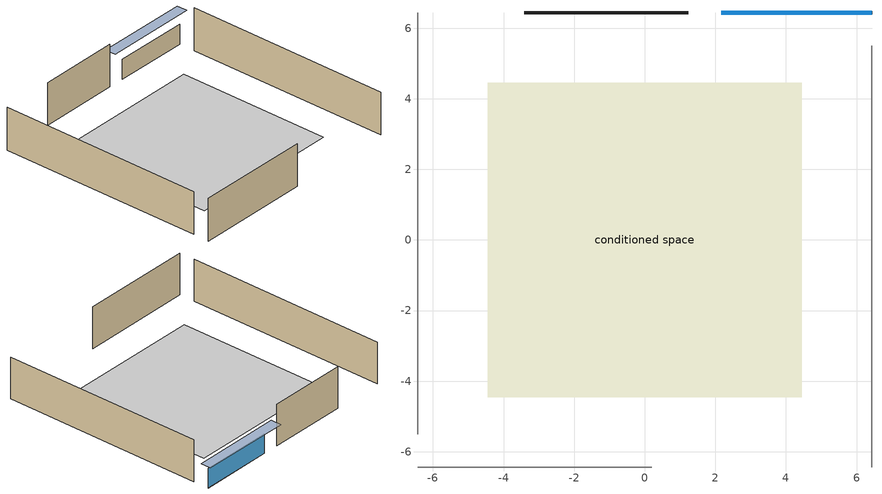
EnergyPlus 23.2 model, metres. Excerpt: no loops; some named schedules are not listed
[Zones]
conditioned space
 floor adiabatic (Floor1 construction): -4.45,-4.45 -4.45,4.45 4.45,4.45 4.45,-4.45 z0
 wall outside (AdiabaticWallConstruction): 6.44,6.44 2.16,6.44 z0:1.14
 wall outside (Wall1 construction): 1.23,6.44 -3.41,6.44 z0:2.44
 wall adiabatic (Wall2 construction): 6.44,-6.44 6.44,5.51 z0:2.44
 wall adiabatic (Wall3 construction): -6.44,-6.44 0.2,-6.44 z0:2.44
 wall adiabatic (Wall4 construction): -6.44,6.44 -6.44,-5.51 z0:2.44
 window (WindowConstruction): 6.44,6.44 2.16,6.44 z0:1.14
 ceiling adiabatic (Floor2 construction): 4.45,-4.45 4.45,4.45 -4.45,4.45 -4.45,-4.45 z0
shading: 1.62,6.44 6.98,6.44 6.98,7.05 1.62,7.05 z1.68
[Building]
Building 1: Terrain=Suburbs
[Site:GroundTemperature:Undisturbed:Xing]
Site Ground Temperature Undisturbed Xing 1: 1.9041, 962, 3688.73, 8.4, 13.9, -0.7, 27, 14
[Site:Location]
Minneapolis Crystal_MN_USA: Latitude {deg}=45.07; Longitude {deg}=-93.35; Time Zone {hr}=-6; Elevation {m}=265
[Site:GroundTemperature:Deep]
8.4, 8.4, 8.4, 8.4, 8.4, 8.4, 8.4, 8.4, 8.4, 8.4, 8.4, 8.4
[Site:GroundTemperature:Shallow]
0.698574, -1.80529, -2.00581, -0.817597, 3.95241, 8.7002, 12.8163, 15.4237, 15.6452, 13.5245, 9.5134, 4.91126
[Site:WaterMainsTemperature]
Calculation Method=Schedule; Temperature Schedule=mains temperature schedule
[Material] Roughness=Rough; Thermal Absorptance=0.9
Name | Thickness {m} | Conductivity {W/m-K} | Density {kg/m3} | Specific Heat {J/kg-K} | Solar Absorptance | Visible Absorptance
ceiling stud and cavity | 0.0889 | 1.05181 | 20.9862 | 1087.66 | 0.7 | 0.7
floor covering | 0.0127 | 9.015625 | 54.468 | 1339.84 | 0.6 | 0.6
floor stud and cavity | 0.0889 | 2.00347 | 50.32683 | 1063.81 | 0.7 | 0.7
furniture material conditioned space 1 | 0.1524 | 0.115458 | 640.8 | 1214.23 | 0.6 | 0.6
gypsum board | 0.0127 | 0.160291 | 801 | 837.4 | 0.6 | 0.6
gypsum board 1 | 0.00254 | 0.160291 | 801 | 837.4 | 0.6 | 0.6
osb sheathing 0.5 in.; osb sheathing 0.5 in. 1; osb sheathing 0.5 in. 2; osb sheathing 0.5 in. 3 | 0.0127 | 0.115458 | 512.64 | 1214.23 | 0.7 | 0.7
vinyl siding | 0.009525 | 0.089435 | 177.822 | 1046.75 | 0.5 | 0.5
wall rigid ins | 0.051816 | 0.029427 | 32.04 | 1214.23 | 0.7 | 0.7
wall rigid ins 1 | 0.512978 | 0.029427 | 32.04 | 1214.23 | 0.7 | 0.7
wall stud and cavity | 0.1397 | 0.230397 | 139.0536 | 1170.24 | 0.7 | 0.7
wall stud and cavity 1 | 0.1397 | 0.506836 | 139.0536 | 1170.24 | 0.7 | 0.7
wall stud and cavity 2 | 0.0889 | 0.380278 | 52.3479 | 1209.89 | 0.7 | 0.7
wall stud and cavity 3 | 0.0889 | 0.391764 | 83.0341 | 1211.67 | 0.7 | 0.7
wood siding | 0.0254 | 0.102417 | 544.68 | 1172.36 | 0.7 | 0.7
[WindowMaterial:SimpleGlazingSystem]
WindowMaterial: U-Factor {W/m2-K}=2.15764; Solar Heat Gain Coefficient=0.44
[Construction]
AdiabaticWallConstruction: wood siding, wall rigid ins 1, wall stud and cavity 2, gypsum board
Floor1 construction: floor stud and cavity, floor covering
Floor2 construction: ceiling stud and cavity, gypsum board 1
furniture construction conditioned space 1: furniture material conditioned space 1
PartitionWallConstruction: gypsum board, wall stud and cavity 3, gypsum board
Wall1 construction: vinyl siding, wall rigid ins, osb sheathing 0.5 in., wall stud and cavity, gypsum board
Wall2 construction: osb sheathing 0.5 in. 1, wall stud and cavity 1, gypsum board
Wall3 construction: osb sheathing 0.5 in. 2, wall stud and cavity 1, gypsum board
Wall4 construction: osb sheathing 0.5 in. 3, wall stud and cavity 1, gypsum board
WindowConstruction: WindowMaterial
[Zone]
conditioned space: Multiplier=1; Volume {m3}=193.461; Part of Total Floor Area=Yes
[Space]
conditioned space 1: Zone=conditioned space; Volume {m3}=193.461
[SurfaceProperty:IncidentSolarMultiplier]
Window1: Incident Solar Multiplier=1; Incident Solar Multiplier Schedule=trans schedule winter=0.85 summer=0.7
[InternalMass] Zone or ZoneList=conditioned space; Space or SpaceList=conditioned space 1
Name | Construction | Surface Area {m2}
furniture mass conditioned space 1 | furniture construction conditioned space 1 | 31.7357
partition wall mass | PartitionWallConstruction | 79.3392
[Lights]
interior lighting: Zone or ZoneList or Space or SpaceList=conditioned space 1; Schedule=lighting_interior; Design Level Calculation Method=LightingLevel; Lighting Level {W}=655.232; Return Air Fraction=0; Fraction Radiant=0.6; Fraction Visible=0.2; Fraction Replaceable=1
[People]
occupants: Zone or ZoneList or Space or SpaceList=conditioned space 1; Number of People Schedule=occupants; Number of People Calculation Method=People; Number of People=1; Fraction Radiant=0.314171; Sensible Heat Fraction=0.56303; Activity Level Schedule=occupants activity schedule; Carbon Dioxide Generation Rate {m3/s-W}=0; Enable ASHRAE 55 Comfort Warnings=No; Mean Radiant Temperature Calculation Type=ZoneAveraged
[ElectricEquipment] Zone or ZoneList or Space or SpaceList=conditioned space 1; Design Level Calculation Method=EquipmentLevel
Name | Schedule | Design Level {W} | Fraction Latent | Fraction Radiant | Fraction Lost
ceiling fan | ceiling_fan | 17.0012 | 0 | 0.558 | 0
clothes dryer | clothes_dryer | 8060.63 | 0.015 | 0.081 | 0.85
clothes washer | clothes_washer | 633.51 | 0.03 | 0.162 | 0.7
cooking range | cooking_range | 2158.16 | 0.08 | 0.432 | 0.2
dishwasher | dishwasher | 967.134 | 0.3 | 0.18 | 0.4
fridge | fridge schedule | 64.939 | 0 | 0.6 | 0
mech vent bath fan 0 | mech vent bath fan 0 schedule | 15 | 0 | 0 | 1
mech vent house fan | mech vent house fan schedule | 0 | 0 | 0 | 1
mech vent house fan cfis | mech vent house fan cfis schedule | 0 | 0 | 0 | 0
mech vent range fan 0 | mech vent range fan 0 schedule | 30 | 0 | 0 | 1
misc plug loads | plug_loads_other | 251.44 | 0.021 | 0.558 | 0.049
whole house fan | Always On Discrete | 0 | 0 | 0 | 1
[OtherEquipment] Zone or ZoneList or Space or SpaceList=conditioned space 1; Design Level Calculation Method=EquipmentLevel
Name | Fuel Type | Schedule | Design Level {W} | Fraction Latent | Fraction Radiant | Fraction Lost
mech vent house fan latent load equip | None | Always On Discrete | 0 | 1 | 0 | 0
mech vent house fan sensible load equip | None | Always On Discrete | 0 | 0 | 0 | 0
water heater energy adjustment1 | NaturalGas | Always On Discrete | 0.01 | 0 | 0 | 1
water latent | None | hot_water_fixtures | 268.462 | 1 | 0 | 0
water sensible | None | hot_water_fixtures | -264.581 | 0 | 0.6 | 0
[ZoneInfiltration:DesignFlowRate] Zone or ZoneList or Space or SpaceList=conditioned space 1; Schedule=Always On Discrete; Design Flow Rate Calculation Method=Flow/Zone; Design Flow Rate {m3/s}=0
infil flow; natural vent flow; whole house fan flow
[AvailabilityManager:Scheduled]
ground source heat pump airloop Availability Manager: Schedule=Always On Discrete
[WaterUse:Equipment]
dishwasher: Peak Flow Rate {m3/s}=5.59425e-06; Flow Rate Fraction Schedule=hot_water_dishwasher
[GroundHeatExchanger:System]
ground source heat pump exchanger: Design Flow Rate {m3/s}=0.000189271; Undisturbed Ground Temperature Model Type=Site:GroundTemperature:Undisturbed:Xing; Undisturbed Ground Temperature Model=Site Ground Temperature Undisturbed Xing 1; Ground Thermal Conductivity {W/m-K}=1.9041; Ground Thermal Heat Capacity {J/m3-K}=3.54856e+06; GHE:Vertical:ResponseFactors Object=ground source heat pump exchanger Response Factors
[GroundHeatExchanger:Vertical:Properties]
ground source heat pump exchanger Properties: Depth of Top of Borehole {m}=1; Borehole Length {m}=92.964; Borehole Diameter {m}=0.127; Grout Thermal Conductivity {W/m-K}=0.6924; Grout Thermal Heat Capacity {J/m3-K}=3900000; Pipe Thermal Conductivity {W/m-K}=0.39813; Pipe Thermal Heat Capacity {J/m3-K}=1770000; Pipe Outer Diameter {m}=0.02667; Pipe Thickness {m}=0.0024257; U-Tube Distance {m}=0.0512089
[GroundHeatExchanger:ResponseFactors]
ground source heat pump exchanger Response Factors: GHE:Vertical:Properties Object=ground source heat pump exchanger Properties; Number of Boreholes=1; G-Function Reference Ratio=0.0005; g-Function Ln(T/Ts) Value 1=-8.5; g-Function g Value 1=2.681; g-Function Ln(T/Ts) Value 2=-7.8; g-Function g Value 2=3.024; g-Function Ln(T/Ts) Value 3=-7.2; g-Function g Value 3=3.32; g-Function Ln(T/Ts) Value 4=-6.5; g-Function g Value 4=3.666; g-Function Ln(T/Ts) Value 5=-5.9; g-Function g Value 5=3.963; g-Function Ln(T/Ts) Value 6=-5.2; g-Function g Value 6=4.306; g-Function Ln(T/Ts) Value 7=-4.5; g-Function g Value 7=4.645; g-Function Ln(T/Ts) Value 8=-3.963; g-Function g Value 8=4.899; g-Function Ln(T/Ts) Value 9=-3.27; g-Function g Value 9=5.222; g-Function Ln(T/Ts) Value 10=-2.864; g-Function g Value 10=5.405; g-Function Ln(T/Ts) Value 11=-2.577; g-Function g Value 11=5.531; g-Function Ln(T/Ts) Value 12=-2.171; g-Function g Value 12=5.704; g-Function Ln(T/Ts) Value 13=-1.884; g-Function g Value 13=5.821; g-Function Ln(T/Ts) Value 14=-1.191; g-Function g Value 14=6.082; g-Function Ln(T/Ts) Value 15=-0.497; g-Function g Value 15=6.304; g-Function Ln(T/Ts) Value 16=-0.274; g-Function g Value 16=6.366; g-Function Ln(T/Ts) Value 17=-0.051; g-Function g Value 17=6.422; g-Function Ln(T/Ts) Value 18=0.196; g-Function g Value 18=6.477; g-Function Ln(T/Ts) Value 19=0.419; g-Function g Value 19=6.52; g-Function Ln(T/Ts) Value 20=0.642; g-Function g Value 20=6.558; g-Function Ln(T/Ts) Value 21=0.873; g-Function g Value 21=6.591; g-Function Ln(T/Ts) Value 22=1.112; g-Function g Value 22=6.619; g-Function Ln(T/Ts) Value 23=1.335; g-Function g Value 23=6.64; g-Function Ln(T/Ts) Value 24=1.679; g-Function g Value 24=6.665; g-Function Ln(T/Ts) Value 25=2.028; g-Function g Value 25=6.893; g-Function Ln(T/Ts) Value 26=2.275; g-Function g Value 26=6.694; g-Function Ln(T/Ts) Value 27=3.003; g-Function g Value 27=6.715
[Exterior:Lights]
exterior lighting: Schedule=exterior lighting schedule; Design Level {W}=51.5964
[EnergyManagementSystem:GlobalVariable]
ground_source_heat_pump_airloop_Fan_RTF
[EnergyManagementSystem:Sensor]
Name | Output:Variable or Output:Meter | Output:Variable or Output:Meter Index Key
clg_load_cond | Cooling:EnergyTransfer:Zone:CONDITIONED SPACE
clg_sp_s | Schedule Value | cooling setpoint
clothes_dryer_exhaust_0_sch_s | Schedule Value | clothes_dryer
cool_season | Schedule Value | cooling season schedule
htg_load_cond | Heating:EnergyTransfer:Zone:CONDITIONED SPACE
htg_sp_s | Schedule Value | heating setpoint
mech_vent_bath_fan_0_sch_s | Schedule Value | mech vent bath fan 0 schedule
mech_vent_range_fan_0_sch_s | Schedule Value | mech vent range fan 0 schedule
natural_vent_s | Schedule Value | natural vent schedule
out_pb_s | Site Outdoor Air Barometric Pressure
out_wt_s | Site Outdoor Air Humidity Ratio
site_vw_s | Site Wind Speed
[EnergyManagementSystem:Actuator]
Name | Actuated Component Unique | Actuated Component Type | Actuated Component Control Type
infil_flow_act | infil flow | Zone Infiltration | Air Exchange Flow Rate
mech_vent_house_fan_cfis_act | mech vent house fan cfis | ElectricEquipment | Electricity Rate
mech_vent_house_fan_latent_load_equip_act | mech vent house fan latent load equip | OtherEquipment | Power Level
mech_vent_house_fan_sensible_load_equip_act | mech vent house fan sensible load equip | OtherEquipment | Power Level
natural_vent_flow_act | natural vent flow | Zone Infiltration | Air Exchange Flow Rate
water_heater_ec_adj_act | water heater energy adjustment1 | OtherEquipment | Power Level
whole_house_fan_act | whole house fan | ElectricEquipment | Electricity Rate
whole_house_fan_flow_act | whole house fan flow | Zone Infiltration | Air Exchange Flow Rate
[EnergyManagementSystem:Program]
ground_source_heat_pump_pump_disaggregate_program: Set ground_source_heat_pump_pump_clg = 0; Set ground_source_heat_pump_pump_primary_htg = 0; Set ground_source_heat_pump_pump_backup_htg = 0; If ground_source_heat_pump_clg_coil_s > 0; Set ground_source_heat_pump_pump_clg = ground_source_heat_pump_pump_s; ElseIf ground_source_heat_pump_htg_coil_s > 0 && (ground_source_heat_pump_backup_htg_coil_s > 0); Set ground_source_heat_pump_pump_primary_htg = ground_source_heat_pump_pump_s * ground_source_heat_pump_htg_coil_s / (ground_source_heat_pump_htg_coil_s + ground_source_heat_pump_backup_htg_coil_s); Set ground_source_heat_pump_pump_backup_htg = ground_source_heat_pump_pump_s * ground_source_heat_pump_backup_htg_coil_s / (ground_source_heat_pump_htg_coil_s + ground_source_heat_pump_backup_htg_coil_s); ElseIf ground_source_heat_pump_htg_coil_s > 0; Set ground_source_heat_pump_pump_primary_htg = ground_source_heat_pump_pump_s; Else; Set ground_source_heat_pump_pump_backup_htg = ground_source_heat_pump_pump_s; EndIf
ground_source_heat_pump_pump_power_program: Set heating_plr = ground_source_heat_pump_unitary_system_plr_s; Set pump_total_eff = ground_source_heat_pump_pump_rated_mfr / 1000 * 20000.0 / 23.3825; Set pump_vfr = ground_source_heat_pump_pump_mfr_s / 1000; If pump_vfr > 0; Set ground_source_heat_pump_pump_pressure_rise_act = 23.3825 * heating_plr * pump_total_eff / pump_vfr; Else; Set ground_source_heat_pump_pump_pressure_rise_act = 0; EndIf
ground_source_heat_pump_supply_fan_disaggregate_program: Set ground_source_heat_pump_supply_fan_clg = 0; Set ground_source_heat_pump_supply_fan_primary_htg = 0; Set ground_source_heat_pump_supply_fan_backup_htg = 0; If ground_source_heat_pump_clg_coil_s_1 > 0; Set ground_source_heat_pump_supply_fan_clg = ground_source_heat_pump_supply_fan_s; ElseIf ground_source_heat_pump_htg_coil_s_1 > 0 && (ground_source_heat_pump_backup_htg_coil_s_1 > 0); Set ground_source_heat_pump_supply_fan_primary_htg = ground_source_heat_pump_supply_fan_s * ground_source_heat_pump_htg_coil_s_1 / (ground_source_heat_pump_htg_coil_s_1 + ground_source_heat_pump_backup_htg_coil_s_1); Set ground_source_heat_pump_supply_fan_backup_htg = ground_source_heat_pump_supply_fan_s * ground_source_heat_pump_backup_htg_coil_s_1 / (ground_source_heat_pump_htg_coil_s_1 + ground_source_heat_pump_backup_htg_coil_s_1); ElseIf ground_source_heat_pump_htg_coil_s_1 > 0; Set ground_source_heat_pump_supply_fan_primary_htg = ground_source_heat_pump_supply_fan_s; Else; Set ground_source_heat_pump_supply_fan_backup_htg = ground_source_heat_pump_supply_fan_s; EndIf
infil_program: Set p_m = 0.14; Set p_s = 0.22; Set s_m = 270; Set s_s = 370; Set z_m = 9.99744; Set z_s = 2.4384; Set f_t = (((s_m/z_m)^p_m)*((z_s/s_s)^p_s)); Set Tdiff = tin_s-tout_s; Set dT = @Abs Tdiff; Set c = 0.044; Set Cs = 0.0655; Set Cw = 0.149; Set n = 0.65; Set sft = (f_t*0.7000000000000001); Set temp1 = ((c*Cw)*((sft*site_vw_s)^(2*n)))^2; Set Qinf = (((c*Cs*(dT^n))^2)+temp1)^0.5; Set Qinf = (@Max Qinf 0); Set mech_vent_house_fan_sensible_load_equip_act = 0.0; Set mech_vent_house_fan_latent_load_equip_act = 0.0; Set OASupInPb = out_pb_s; Set OASupInTemp = tout_s; Set OASupInW = out_wt_s; Set OASupRho = (@RhoAirFnPbTdbW OASupInPb OASupInTemp OASupInW); Set OASupCp = (@CpAirFnW OASupInW); Set OASupInEnth = (@HFnTdbW OASupInTemp OASupInW); Set ZoneTemp = tin_s; Set ZoneW = win_s; Set ZoneCp = (@CpAirFnW ZoneW); Set ZoneAirEnth = (@HFnTdbW ZoneTemp ZoneW); Set mech_vent_house_fan_cfis_act = 0.0; Set QWHV_cfis_sup = 0.0; Set QWHV_cfis_suppl_sup = 0.0; Set QWHV_cfis_suppl_exh = 0.0; Set Qrange = 0; Set Qrange = Qrange + 0.04719 * mech_vent_range_fan_0_sch_s; Set Qbath = 0; Set Qbath = Qbath + 0.0236 * mech_vent_bath_fan_0_sch_s; Set Qdryer = 0; Set Qdryer = Qdryer + 0.25139 * clothes_dryer_exhaust_0_sch_s; Set QWHV_sup = 0.0; Set QWHV_exh = 0.0; Set Qexhaust = Qrange + Qbath + Qdryer + QWHV_exh + QWHV_cfis_suppl_exh; Set Qsupply = QWHV_sup + QWHV_cfis_sup + QWHV_cfis_suppl_sup; Set Qfan = (@Max Qexhaust Qsupply); If Qfan > 0; Set Qavg = ((Qexhaust + Qsupply) / 2.0); If ((@Abs (Qexhaust - Qavg)) / Qavg) <= 0.1; Set phi = 1; Else; Set phi = (Qinf / (Qinf + Qfan)); EndIf; Set Qinf_adj = phi * Qinf; Else; Set Qinf_adj = Qinf; EndIf; Set infil_flow_act = Qinf_adj; Set Qload = Qfan; Set Effectiveness_Sens = 0.0; Set Effectiveness_Lat = 0.0; Set Fan_MFR = Qload * OASupRho; Set ZoneInEnth = OASupInEnth; Set ZoneInTemp = OASupInTemp; Set FanTotalToCond = Fan_MFR * (ZoneInEnth - ZoneAirEnth); Set FanSensToCond = Fan_MFR * ZoneCp * (ZoneInTemp - ZoneTemp); Set FanLatToCond = FanTotalToCond - FanSensToCond; Set mech_vent_house_fan_sensible_load_equip_act = mech_vent_house_fan_sensible_load_equip_act + FanSensToCond; Set mech_vent_house_fan_latent_load_equip_act = mech_vent_house_fan_latent_load_equip_act + FanLatToCond
natural_vent_program: Set Tin = tin_s; Set Tout = tout_s; Set Wout = out_wt_s; Set Pbar = out_pb_s; Set Phiout = (@RhFnTdbWPb Tout Wout Pbar); Set MaxHR = 0.0115; Set MaxRH = 0.7; Set Tnvsp = (htg_sp_s + clg_sp_s) / 2; Set NVavail = natural_vent_s; Set ClgSsnAvail = cool_season; Set natural_vent_flow_act = 0; Set whole_house_fan_flow_act = 0; Set whole_house_fan_act = 0; If ((Wout < MaxHR) && (Phiout < MaxRH) && (Tin > Tout) && (Tin > Tnvsp) && (ClgSsnAvail > 0)); Set WHF_Flow = 0; Set Adj = (Tin-Tnvsp)/(Tin-Tout); Set Adj = (@Min Adj 1); Set Adj = (@Max Adj 0); If (WHF_Flow > 0); Set whole_house_fan_flow_act = WHF_Flow*Adj; Set WHF_W = 0; Set whole_house_fan_act = WHF_W*Adj; ElseIf (NVavail > 0); Set NVArea = 1953.2492547839997; Set Cs = 8.968567957270247e-05; Set Cw = 6.158219665777789e-05; Set Tdiff = Tin-Tout; Set dT = (@Abs Tdiff); Set Vwind = site_vw_s; Set SGNV = NVArea*Adj*((((Cs*dT)+(Cw*(Vwind^2)))^0.5)/1000); Set MaxNV = 1.0747816439808002; Set natural_vent_flow_act = (@Min SGNV MaxNV); EndIf; EndIf
total_loads_program: Set loads_htg_tot = 0; Set loads_clg_tot = 0; If htg_load_cond > 0; Set loads_htg_tot = loads_htg_tot + (htg_load_cond - clg_load_cond) * 1.0; EndIf; If clg_load_cond > 0; Set loads_clg_tot = loads_clg_tot + (clg_load_cond - htg_load_cond) * 1.0; EndIf
unmet_hours_program: Set htg_unmet_hours = 0; Set clg_unmet_hours = 0; If ((DayOfYear >= 1) && (DayOfYear <= 365)); If zone_htg_unmet_s > htg_unmet_hours; Set htg_unmet_hours = zone_htg_unmet_s; EndIf; EndIf; If ((DayOfYear >= 1) && (DayOfYear <= 365)); If zone_clg_unmet_s > clg_unmet_hours; Set clg_unmet_hours = zone_clg_unmet_s; EndIf; EndIf
water_heater_EC_adj: Set dhw_e_cons = water_heater_energy + water_heater_on_cycle_parasitic + water_heater_off_cycle_parasitic; Set water_heater_ec_adj_act = 0.0 * dhw_e_cons / 1
[EnergyManagementSystem:ProgramCallingManager]
ground source heat pump pump disaggregate program calling manager: EndOfSystemTimestepBeforeHVACReporting; ground_source_heat_pump_pump_disaggregate_program
ground source heat pump pump power program calling manager: EndOfSystemTimestepBeforeHVACReporting; ground_source_heat_pump_pump_power_program
ground source heat pump supply fan disaggregate program calling manager: EndOfSystemTimestepBeforeHVACReporting; ground_source_heat_pump_supply_fan_disaggregate_program
infil_program calling manager: BeginZoneTimestepAfterInitHeatBalance; infil_program
natural_vent_program calling manager: BeginZoneTimestepAfterInitHeatBalance; natural_vent_program
total_loads_program calling manager: EndOfZoneTimestepAfterZoneReporting; total_loads_program
unmet_hours_program calling manager: EndOfZoneTimestepBeforeZoneReporting; unmet_hours_program
water heater EC_adj ProgramManager: EndOfSystemTimestepBeforeHVACReporting; water_heater_EC_adj
[EnergyManagementSystem:OutputVariable]
Name | EMS Variable | Type of Data in Variable | Update Frequency | EMS Program or Subroutine | Units
ground source heat pump pump disaggregate clg | ground_source_heat_pump_pump_clg | Summed | SystemTimestep | ground_source_heat_pump_pump_disaggregate_program | J
ground source heat pump pump disaggregate htg backup | ground_source_heat_pump_pump_backup_htg | Summed | SystemTimestep | ground_source_heat_pump_pump_disaggregate_program | J
ground source heat pump pump disaggregate htg primary | ground_source_heat_pump_pump_primary_htg | Summed | SystemTimestep | ground_source_heat_pump_pump_disaggregate_program | J
ground source heat pump supply fan disaggregate clg | ground_source_heat_pump_supply_fan_clg | Summed | SystemTimestep | ground_source_heat_pump_supply_fan_disaggregate_program | J
ground source heat pump supply fan disaggregate htg backup | ground_source_heat_pump_supply_fan_backup_htg | Summed | SystemTimestep | ground_source_heat_pump_supply_fan_disaggregate_program | J
ground source heat pump supply fan disaggregate htg primary | ground_source_heat_pump_supply_fan_primary_htg | Summed | SystemTimestep | ground_source_heat_pump_supply_fan_disaggregate_program | J
infil_flow_act_timeseries_outvar | infil_flow_act | Averaged | ZoneTimestep | infil_program | m^/s
natural_vent_flow_act_timeseries_outvar | natural_vent_flow_act | Averaged | ZoneTimestep | natural_vent_program | m^/s
Qfan_timeseries_outvar | Qfan | Averaged | ZoneTimestep | infil_program | m^/s
whole_house_fan_flow_act_timeseries_outvar | whole_house_fan_flow_act | Averaged | ZoneTimestep | natural_vent_program | m^/s
loads_htg_tot_peakload_outvar; loads_htg_tot_annual_outvar; loads_htg_tot_timeseries_outvar | loads_htg_tot | Summed | ZoneTimestep | total_loads_program | J
loads_clg_tot_peakload_outvar; loads_clg_tot_annual_outvar; loads_clg_tot_timeseries_outvar | loads_clg_tot | Summed | ZoneTimestep | total_loads_program | J
htg_unmet_hours_annual_outvar; htg_unmet_hours_timeseries_outvar | htg_unmet_hours | Summed | ZoneTimestep | unmet_hours_program | hr
clg_unmet_hours_annual_outvar; clg_unmet_hours_timeseries_outvar | clg_unmet_hours | Summed | ZoneTimestep | unmet_hours_program | hr
